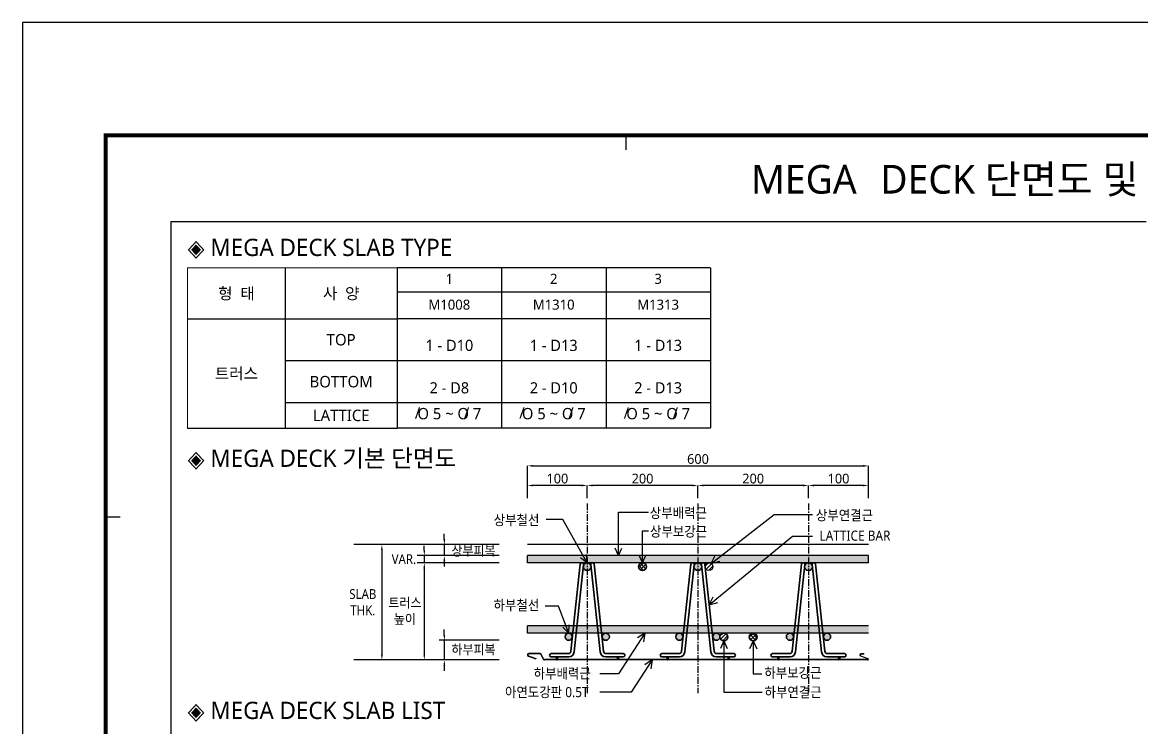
# Model space of a CAD drawing. Extents: x 10983 to 44623, y -18406 to 11294.
# Drawn here: x 10983 to 14885, y 8835 to 11294 of the extents above; entities that cross this region are included whole.
import ezdxf
from ezdxf.enums import TextEntityAlignment as Align

# ---------------------------------------------------------------- set-up
doc = ezdxf.new("R2010")
doc.units = 0
doc.header["$LTSCALE"] = 100
doc.header["$MEASUREMENT"] = 0
doc.header["$PDMODE"] = 3
doc.header["$PDSIZE"] = 10
doc.linetypes.add('CENTER', pattern=[2, 1.25, -0.25, 0.25, -0.25])
doc.layers.get('0').update_dxf_attribs({"linetype": 'CONTINUOUS'})
doc.layers.get('Defpoints').update_dxf_attribs({"color": 165, "linetype": 'CONTINUOUS'})
for name, color, linetype in [('1', 1, 'CONTINUOUS'), ('form', 7, 'CONTINUOUS'), ('form_TEX', 7, 'CONTINUOUS'), ('H', 8, 'CONTINUOUS'), ('HAT', 8, 'CONTINUOUS'), ('TG-TABLE', 7, 'CONTINUOUS'), ('TG-TABLE.TEX', 7, 'CONTINUOUS'), ('TG-TITLE.TEX', 3, 'CONTINUOUS'), ('TXT', 3, 'CONTINUOUS'), ('이름', 7, 'CONTINUOUS')]:
    doc.layers.add(name, color=color, linetype=linetype)
doc.layers.add('AM_0', color=7, linetype='CONTINUOUS', lineweight=35)
doc.styles.add('H', font='malgun.ttf', dxfattribs={"width": 0.9})
doc.styles.add('SY STT', font='malgun.ttf')
doc.styles.add('VICON TEXT', font='malgun.ttf')
doc.styles.add('맑은 고딕', font='malgun.ttf')
doc.dimstyles.new('숫자치수선', dxfattribs={"dimscale": 0, "dimtxt": 15, "dimasz": 7, "dimexe": 0.5, "dimexo": 0.5, "dimgap": 4, "dimtad": 1, "dimdec": 4, "dimdsep": 46, "dimtxsty": '맑은 고딕', "dimcen": 0, "dimclrd": 256, "dimclre": 256, "dimclrt": 7, "dimaunit": 3, "dimadec": 0, "dimazin": 0, "dimtfac": 1, "dimtdec": 4, "dimtix": 1, "dimtmove": 2, "dimatfit": 3, "dimldrblk": 'CLOSEDBLANK', "dimfxl": 1, "dimtolj": 1, "dimarcsym": 0})
pattern_1 = [(45, (-987073.07, -983204.75), (-53.0330086, 53.0330086), [])]
pattern_2 = [(45, (-987073.07, -983204.75), (-53.0330086, 53.0330086), []), (135, (-987073.07, -983204.75), (-53.0330086, -53.0330086), [])]

# ---------------------------------------------------------------- blocks, each defined once
blk = doc.blocks.new('Deck_Sh01')
at = {"linetype": 'ByBlock'}
for q in [(3400, 4950), (0, 0)]:
    blk.add_line((0, 4950), q, dxfattribs=at)
at = {"layer": 'Defpoints'}
blk.add_lwpolyline([(-517.5, -296.1), (7892.5, -296.1), (7892.5, 5644), (-517.5, 5644)], close=True, dxfattribs=at)
at = {"layer": 'form', "color": 30}
for p, q in [((1586.6, 5250), (1586.6, 5200)), ((-226.8, 3920.4), (-176.8, 3920.4))]:
    blk.add_line(p, q, dxfattribs=at)
at = {"layer": 'form', "color": 30, "const_width": 14.2}
blk.add_lwpolyline([(-226.8, 5250), (-226.8, -68.2), (7726.8, -68.2), (7726.8, 5250)], close=True, dxfattribs=at)
at = {"layer": 'TG-TABLE.TEX', "color": 3, "style": 'VICON TEXT'}
blk.add_text('DECK 단면도 및 슬래브 배근도 -', height=100, dxfattribs=at).set_placement((2473.6, 5047))
at = {"layer": 'TG-TABLE.TEX', "color": 3, "ltscale": 0.5, "style": 'VICON TEXT'}
blk.add_attdef('DKTYT', text='', height=100, dxfattribs=at).set_placement((2425.2, 5047), align=Align.RIGHT)
at = {"layer": 'TXT', "ltscale": 0.5, "style": 'VICON TEXT'}
blk.add_attdef('DKTYR', text='', height=45, dxfattribs=at).set_placement((7248.4, 1495), align=Align.RIGHT)
blk = doc.blocks.new('*D32')
at = {"layer": 'Defpoints', "color": 0, "transparency": 16777216}
for p in [(896569, 824083), (896569, 823728), (898220, 823728)]:
    blk.add_point(p, dxfattribs=at)
at = {"layer": '이름', "lineweight": -2, "transparency": 16777216}
for p, q in [((896569, 823729), (896569, 824083)), ((898070, 824083), (896719, 824083)), ((898220, 823729), (898220, 824083))]:
    blk.add_line(p, q, dxfattribs=at)
at = {"layer": '이름', "transparency": 16777216}
for points in [[(896719, 824108), (896719, 824058), (896569, 824083)], [(898070, 824108), (898070, 824058), (898220, 824083)]]:
    blk.add_solid(points, dxfattribs=at)
at = {"layer": '이름', "color": 7, "transparency": 16777216, "insert": (897395, 824273), "char_height": 270, "attachment_point": 5, "style": '맑은 고딕'}
blk.add_mtext('\\A1;100', dxfattribs=at)
blk = doc.blocks.new('_ClosedBlank')
at = {"color": 0, "linetype": 'ByBlock', "lineweight": -2}
for p, q in [((-1, 0.17), (0, 0)), ((-1, 0.17), (-1, -0.17)), ((0, 0), (-1, -0.17))]:
    blk.add_line(p, q, dxfattribs=at)
blk = doc.blocks.new('*D33')
at = {"layer": 'Defpoints', "color": 0, "transparency": 16777216}
for p in [(898220, 824083), (898220, 823728), (901280, 823728)]:
    blk.add_point(p, dxfattribs=at)
at = {"layer": '이름', "lineweight": -2, "transparency": 16777216}
for p, q in [((898220, 823729), (898220, 824083)), ((901130, 824083), (898370, 824083)), ((901280, 823729), (901280, 824083))]:
    blk.add_line(p, q, dxfattribs=at)
at = {"layer": '이름', "transparency": 16777216}
for points in [[(898370, 824108), (898370, 824058), (898220, 824083)], [(901130, 824108), (901130, 824058), (901280, 824083)]]:
    blk.add_solid(points, dxfattribs=at)
at = {"layer": '이름', "color": 7, "transparency": 16777216, "insert": (899750, 824272), "char_height": 270, "attachment_point": 5, "style": '맑은 고딕'}
blk.add_mtext('\\A1;200', dxfattribs=at)
blk = doc.blocks.new('*D34')
at = {"layer": 'Defpoints', "color": 0, "transparency": 16777216}
for p in [(901280, 824083), (901280, 823728), (904340, 823728)]:
    blk.add_point(p, dxfattribs=at)
at = {"layer": '이름', "lineweight": -2, "transparency": 16777216}
for p, q in [((901280, 823729), (901280, 824083)), ((904190, 824083), (901430, 824083)), ((904340, 823729), (904340, 824083))]:
    blk.add_line(p, q, dxfattribs=at)
at = {"layer": '이름', "transparency": 16777216}
for points in [[(901430, 824108), (901430, 824058), (901280, 824083)], [(904190, 824108), (904190, 824058), (904340, 824083)]]:
    blk.add_solid(points, dxfattribs=at)
at = {"layer": '이름', "color": 7, "transparency": 16777216, "insert": (902810, 824272), "char_height": 270, "attachment_point": 5, "style": '맑은 고딕'}
blk.add_mtext('\\A1;200', dxfattribs=at)
blk = doc.blocks.new('*D35')
at = {"layer": 'Defpoints', "color": 0, "transparency": 16777216}
for p in [(904340, 824083), (904340, 823728), (906000, 823728)]:
    blk.add_point(p, dxfattribs=at)
at = {"layer": '이름', "lineweight": -2, "transparency": 16777216}
for p, q in [((904340, 823729), (904340, 824083)), ((905850, 824083), (904490, 824083)), ((906000, 823729), (906000, 824083))]:
    blk.add_line(p, q, dxfattribs=at)
at = {"layer": '이름', "transparency": 16777216}
for points in [[(904490, 824108), (904490, 824058), (904340, 824083)], [(905850, 824108), (905850, 824058), (906000, 824083)]]:
    blk.add_solid(points, dxfattribs=at)
at = {"layer": '이름', "color": 7, "transparency": 16777216, "insert": (905170, 824273), "char_height": 270, "attachment_point": 5, "style": '맑은 고딕'}
blk.add_mtext('\\A1;100', dxfattribs=at)
blk = doc.blocks.new('*D36')
at = {"layer": 'Defpoints', "color": 0, "transparency": 16777216}
for p in [(906000, 824625), (896569, 823728), (906000, 823728)]:
    blk.add_point(p, dxfattribs=at)
at = {"layer": '이름', "lineweight": -2, "transparency": 16777216}
for p, q in [((896569, 823729), (896569, 824625)), ((896719, 824625), (905850, 824625)), ((906000, 823729), (906000, 824625))]:
    blk.add_line(p, q, dxfattribs=at)
at = {"layer": '이름', "transparency": 16777216}
for points in [[(896719, 824650), (896719, 824600), (896569, 824625)], [(905850, 824650), (905850, 824600), (906000, 824625)]]:
    blk.add_solid(points, dxfattribs=at)
at = {"layer": '이름', "color": 7, "transparency": 16777216, "insert": (901284, 824814), "char_height": 270, "attachment_point": 5, "style": '맑은 고딕'}
blk.add_mtext('\\A1;600', dxfattribs=at)
blk = doc.blocks.new('화살표')
at = {"layer": '이름', "color": 7}
for q in [(7411.9, 1748.5), (7420.3, 1738.3)]:
    blk.add_line((7404.8, 1734.1), q, dxfattribs=at)
blk = doc.blocks.new('Deck_DKtypeLST')
at = {"ltscale": 0.5}
blk.add_line((364.4, 558.7), (364.4, 0), dxfattribs=at)
at = {"layer": 'TG-TABLE'}
for p, q in [((0, 475.2), (364.4, 475.2)), ((0, 381.4), (364.4, 381.4)), ((0, 235), (364.4, 235)), ((0, 88.6), (364.4, 88.6)), ((0, 0), (364.4, 0))]:
    blk.add_line(p, q, dxfattribs=at)
at = {"layer": 'TG-TABLE', "const_width": 4.88}
for points in [[(0, 558.7), (364.4, 558.7)], [(364.4, 0), (0, 0)]]:
    blk.add_lwpolyline(points, dxfattribs=at)
at = {"layer": 'TG-TABLE.TEX', "style": 'SY STT'}
for p in [(61.8, 32.8), (232.6, 32.3)]:
    blk.add_text('/', height=39.5, dxfattribs=at).set_placement(p)
blk.add_text('O 5 ~ O 7', height=39.53, dxfattribs=at).set_placement((182.2, 50), align=Align.MIDDLE_CENTER)
blk = doc.blocks.new('MEGA')
at = {"layer": 'H', "true_color": 0xc7c8ca}
h = blk.add_hatch(color=9, dxfattribs=at)
h.dxf.hatch_style = 1
h.paths.add_polyline_path([(14233.30563, 2884.05), (12573.78924, 2884.05), (12573.78924, 2685.15), (14233.30563, 2685.15)])
h.paths.add_polyline_path([(12573.78924, 2884.05), (11484.9021, 2884.05), (11242.99435, 2685.15), (12573.78924, 2685.15), (12573.78924, 2718.62254)])
h.paths.add_polyline_path([(11484.9021, 2884.05), (10165.1593, 2884.05), (9909.88377, 2685.15), (11242.99435, 2685.15)])
h.paths.add_polyline_path([(9992.13708, 2884.05), (9830.00417, 2884.05), (9821.63011, 2685.15), (9894.19581, 2685.15)])
h.paths.add_polyline_path([(9830.00417, 2884.05), (9513.78924, 2884.05), (9513.78924, 2685.15), (9821.63011, 2685.15)])
h.paths.add_polyline_path([(9513.78924, 2884.05), (8071.12989, 2884.05), (7983.78924, 2685.15), (9513.78924, 2685.15)])
h.paths.add_polyline_path([(8071.12989, 2884.05), (7983.78924, 2884.05), (7983.78924, 2685.15)], flags=17)
h.paths.add_polyline_path([(7983.78924, 2884.05), (7896.4486, 2884.05), (7983.78924, 2685.15)], flags=17)
h.paths.add_polyline_path([(7896.4486, 2884.05), (6453.78924, 2884.05), (6453.78924, 2685.15), (7983.78924, 2685.15)])
h.paths.add_polyline_path([(6438.06876, 2884.05), (6342.11906, 2884.05), (6453.76853, 2685.15), (6453.78924, 2685.15)])
h.paths.add_polyline_path([(6453.78924, 2884.05), (6438.06876, 2884.05), (6453.78924, 2685.15)])
h.paths.add_polyline_path([(6342.11906, 2884.05), (4802.72489, 2884.05), (4802.72489, 2685.15), (6453.76853, 2685.15)])
h.paths.add_polyline_path([(9894.19581, 2685.15), (9909.88377, 2685.15), (10165.1593, 2884.05), (9992.13708, 2884.05)])
h = blk.add_hatch(color=9, dxfattribs=at)
h.dxf.hatch_style = 1
h.paths.add_polyline_path([(14233.30563, 940.95), (12573.78924, 940.95), (12573.78924, 742.05), (14233.30563, 742.05)])
h.paths.add_polyline_path([(12573.78924, 940.95), (11484.9021, 940.95), (11242.99435, 742.05), (12573.78924, 742.05), (12573.78924, 775.52254)])
h.paths.add_polyline_path([(11484.9021, 940.95), (10165.1593, 940.95), (9909.88377, 742.05), (11242.99435, 742.05)])
h.paths.add_polyline_path([(9992.13708, 940.95), (9830.00417, 940.95), (9821.63011, 742.05), (9894.19581, 742.05)])
h.paths.add_polyline_path([(9830.00417, 940.95), (9513.78924, 940.95), (9513.78924, 742.05), (9821.63011, 742.05)])
h.paths.add_polyline_path([(9513.78924, 940.95), (8071.12989, 940.95), (7983.78924, 742.05), (9513.78924, 742.05)])
h.paths.add_polyline_path([(8071.12989, 940.95), (7983.78924, 940.95), (7983.78924, 742.05)], flags=17)
h.paths.add_polyline_path([(7983.78924, 940.95), (7896.4486, 940.95), (7983.78924, 742.05)], flags=17)
h.paths.add_polyline_path([(7896.4486, 940.95), (6453.78924, 940.95), (6453.78924, 742.05), (7983.78924, 742.05)])
h.paths.add_polyline_path([(6438.06876, 940.95), (6342.11906, 940.95), (6453.76853, 742.05), (6453.78924, 742.05)])
h.paths.add_polyline_path([(6453.78924, 940.95), (6438.06876, 940.95), (6453.78924, 742.05)])
h.paths.add_polyline_path([(6342.11906, 940.95), (4802.72489, 940.95), (4802.72489, 742.05), (6453.76853, 742.05)])
h.paths.add_polyline_path([(9894.19581, 742.05), (9909.88377, 742.05), (10165.1593, 940.95), (9992.13708, 940.95)])
at = {"layer": 'HAT', "ltscale": 0.5}
h = blk.add_hatch(color=166, dxfattribs=at)
h.dxf.hatch_style = 1
h.paths.add_polyline_path([(6453.78186, 2685.12626), (6453.7515, 2685.14999, 0.4141103431), (6346.68924, 2578.05, 1), (6560.88924, 2578.05, 0.4142135624), (6453.78924, 2685.15), (6453.79264, 2685.10705)])
h.paths.add_polyline_path([(9406.68924, 2578.05, 1), (9620.88924, 2578.05, 1)])
h.paths.add_polyline_path([(12680.88924, 2578.05, 1), (12466.68924, 2578.05, 1)])
h = blk.add_hatch(dxfattribs=at)
h.set_pattern_fill('ANSI37', color=166, scale=600)
h.set_pattern_definition(pattern_2)
h.paths.add_polyline_path([(8090.88924, 2578.05, 1), (7876.68924, 2578.05, 1)])
h = blk.add_hatch(dxfattribs=at)
h.set_pattern_fill('ANSI31', color=166, scale=600)
h.set_pattern_definition(pattern_1)
h.paths.add_polyline_path([(9928.73011, 2578.05, 1), (9714.53011, 2578.05, 1)])
h = blk.add_hatch(color=14, dxfattribs=at)
h.dxf.hatch_style = 1
h.paths.add_polyline_path([(6040.68924, 642.6, 1), (5841.78924, 642.6, 1)])
h.paths.add_polyline_path([(7065.78924, 642.6, 1), (6866.88924, 642.6, 1)])
h.paths.add_polyline_path([(9100.68924, 642.6, 1), (8901.78924, 642.6, 1)])
h.paths.add_polyline_path([(10125.78924, 642.6, 1), (9926.88924, 642.6, 1)])
h.paths.add_polyline_path([(12160.68924, 642.6, 1), (11961.78924, 642.6, 1)])
h.paths.add_polyline_path([(13185.78924, 642.6, 1), (12986.88924, 642.6, 1)])
h = blk.add_hatch(dxfattribs=at)
h.set_pattern_fill('ANSI31', color=14, scale=600)
h.set_pattern_definition(pattern_1)
h.paths.add_polyline_path([(10339.98922, 634.95, 1), (10125.78922, 634.95, 1)])
h = blk.add_hatch(dxfattribs=at)
h.set_pattern_fill('ANSI37', color=14, scale=600)
h.set_pattern_definition(pattern_2)
h.paths.add_polyline_path([(11150.89099, 634.95, 1), (10936.69099, 634.95, 1)])
at = {"color": 8, "linetype": 'CENTER', "ltscale": 1.5}
for p, q in [((6453.78924, 4329.60765), (6453.78924, -923.31127)), ((9513.78924, 4329.60765), (9513.78924, -923.31127)), ((12573.78924, 4329.60765), (12573.78924, -899.0011))]:
    blk.add_line(p, q, dxfattribs=at)
for p, q in [((14233.30563, 3190.05), (4802.72489, 3190.05)), ((14233.30563, 2884.05), (4802.72489, 2884.05)), ((4802.72489, 2685.15), (4802.72489, 2884.05)), ((14233.30563, 2685.15), (14233.30563, 2884.05)), ((14233.30563, 2685.15), (4802.72489, 2685.15)), ((14233.30563, 940.95), (4802.72489, 940.95)), ((4802.72489, 742.05), (4802.72489, 940.95)), ((14233.30563, 742.05), (4802.72489, 742.05)), ((4826.86895, 103.09224), (5031.20122, 28.72137)), ((4829.48541, 110.28088), (5033.81768, 35.91002)), ((4831.7138, 109.46982), (5033.81768, 35.91002)), ((5155.82465, 175.95), (4839.71574, 175.95)), ((5155.82465, 168.3), (4839.71574, 168.3)), ((5033.81768, 35.91002), (5031.20122, 28.72137)), ((5249.57898, 12.31915), (5168.65202, 160.68525)), ((5256.29488, 15.98237), (5175.36792, 164.34847)), ((5600.81424, 7.65), (5270.33111, 7.65)), ((5604.63924, 0), (5270.33111, 0)), ((5537.92306, 7.65), (5371.27767, 7.65)), ((5604.63924, 11.475), (5604.63924, 68.85)), ((5612.28924, 68.85), (5612.28924, 7.65)), ((5619.93924, 68.82113), (5619.93924, 11.475)), ((5619.93924, 30.57113), (5619.93924, 61.17113)), ((7287.63924, 0), (5619.93924, 0)), ((7283.81424, 7.65), (5623.76424, 7.65)), ((5627.58924, 30.57113), (5627.58924, 68.85)), ((5635.23924, 68.85), (5635.23924, 30.57113)), ((7287.63924, 11.475), (7287.63924, 68.85)), ((7295.28924, 68.85), (7295.28924, 7.65)), ((7302.93924, 68.82113), (7302.93924, 11.475)), ((7302.93924, 30.57113), (7302.93924, 61.17113)), ((8664.63924, 0), (7302.93924, 0)), ((8660.81424, 7.65), (7306.76424, 7.65)), ((7310.58924, 30.57113), (7310.58924, 68.85)), ((7318.23924, 68.85), (7318.23924, 30.57113)), ((8664.63924, 11.475), (8664.63924, 68.85)), ((8672.28924, 68.85), (8672.28924, 7.65)), ((8679.93924, 68.82113), (8679.93924, 11.475)), ((8679.93924, 30.57113), (8679.93924, 61.17113)), ((10347.63924, 0), (8679.93924, 0)), ((10343.81424, 7.65), (8683.76424, 7.65)), ((8687.58924, 30.57113), (8687.58924, 68.85)), ((8695.23924, 68.85), (8695.23924, 30.57113)), ((10347.63924, 11.475), (10347.63924, 68.85)), ((10355.28924, 68.85), (10355.28924, 7.65)), ((10362.93924, 68.82113), (10362.93924, 11.475)), ((10362.93924, 30.57113), (10362.93924, 61.17113)), ((11724.63924, 0), (10362.93924, 0)), ((11720.81424, 7.65), (10366.76424, 7.65)), ((10370.58924, 30.57113), (10370.58924, 68.85)), ((10378.23924, 68.85), (10378.23924, 30.57113)), ((11724.63924, 11.475), (11724.63924, 68.85)), ((11732.28924, 68.85), (11732.28924, 7.65)), ((11739.93924, 68.82113), (11739.93924, 11.475)), ((11739.93924, 30.57113), (11739.93924, 61.17113)), ((13407.63924, 0), (11739.93924, 0)), ((13403.81424, 7.65), (11743.76424, 7.65)), ((11747.58924, 30.57113), (11747.58924, 68.85)), ((11755.23924, 68.85), (11755.23924, 30.57113)), ((13407.63924, 11.475), (13407.63924, 68.85)), ((13415.28924, 68.85), (13415.28924, 7.65)), ((13422.93924, 68.82113), (13422.93924, 11.475)), ((13422.93924, 30.57113), (13422.93924, 61.17113)), ((14207.69078, 0), (13422.93924, 0)), ((14207.69078, 7.65), (13426.76424, 7.65)), ((13430.58924, 30.57113), (13430.58924, 68.85)), ((13438.23924, 68.85), (13438.23924, 30.57113)), ((14011.69041, 109.46982), (14213.79429, 35.91002)), ((14014.30686, 116.65847), (14216.41074, 43.09867)), ((14104.55424, 168.3), (14019.69235, 168.3)), ((14104.55424, 160.65), (14019.69235, 160.65)), ((14104.55424, 168.3), (14104.55424, 160.65))]:
    blk.add_line(p, q)
for centre, radius, start, end in [((4839.71574, 138.3885), 37.5615, 90, 250.000000002), ((4839.71574, 138.3885), 29.9115, 90, 250.000000002), ((5155.82465, 153.6885), 22.2615, 28.610459673, 90), ((5155.82465, 153.6885), 14.6115, 28.610459673, 90), ((5270.33111, 23.6385), 23.6385, 208.610459673, 270), ((5270.33111, 23.6385), 15.9885, 208.610459673, 270), ((5600.81424, 11.475), 3.825, 270, 0), ((5619.93924, 68.85), 15.3, 0, 180), ((5619.93924, 68.85), 15.3, 0, 180), ((5604.63924, 7.65), 7.65, 270, 0), ((5619.93924, 68.85), 7.65, 0, 180), ((5619.93924, 7.65), 7.65, 180, 270), ((5627.58924, 30.57113), 7.65, 180, 0), ((5623.76424, 11.475), 3.825, 180, 270), ((7283.81424, 11.475), 3.825, 270, 0), ((7302.93924, 68.85), 15.3, 0, 180), ((7302.93924, 68.85), 15.3, 0, 180), ((7287.63924, 7.65), 7.65, 270, 0), ((7302.93924, 68.85), 7.65, 0, 180), ((7302.93924, 7.65), 7.65, 180, 270), ((7310.58924, 30.57113), 7.65, 180, 0), ((7306.76424, 11.475), 3.825, 180, 270), ((8660.81424, 11.475), 3.825, 270, 0), ((8679.93924, 68.85), 15.3, 0, 180), ((8679.93924, 68.85), 15.3, 0, 180), ((8664.63924, 7.65), 7.65, 270, 0), ((8679.93924, 68.85), 7.65, 0, 180), ((8679.93924, 7.65), 7.65, 180, 270), ((8687.58924, 30.57113), 7.65, 180, 0), ((8683.76424, 11.475), 3.825, 180, 270), ((10343.81424, 11.475), 3.825, 270, 0), ((10362.93924, 68.85), 15.3, 0, 180), ((10362.93924, 68.85), 15.3, 0, 180), ((10347.63924, 7.65), 7.65, 270, 0), ((10362.93924, 68.85), 7.65, 0, 180), ((10362.93924, 7.65), 7.65, 180, 270), ((10370.58924, 30.57113), 7.65, 180, 0), ((10366.76424, 11.475), 3.825, 180, 270), ((11720.81424, 11.475), 3.825, 270, 0), ((11739.93924, 68.85), 15.3, 0, 180), ((11739.93924, 68.85), 15.3, 0, 180), ((11724.63924, 7.65), 7.65, 270, 0), ((11739.93924, 68.85), 7.65, 0, 180), ((11739.93924, 7.65), 7.65, 180, 270), ((11747.58924, 30.57113), 7.65, 180, 0), ((11743.76424, 11.475), 3.825, 180, 270), ((13403.81424, 11.475), 3.825, 270, 0), ((13422.93924, 68.85), 15.3, 0, 180), ((13422.93924, 68.85), 15.3, 0, 180), ((13407.63924, 7.65), 7.65, 270, 0), ((13422.93924, 68.85), 7.65, 0, 180), ((13422.93924, 7.65), 7.65, 180, 270), ((13430.58924, 30.57113), 7.65, 180, 0), ((13426.76424, 11.475), 3.825, 180, 270), ((14019.73763, 138.33455), 29.96549, 90.086561662, 254.422021086), ((14021.27351, 138.13102), 22.57442, 94.016392924, 252.024633395), ((14207.24029, 22.53641), 14.89323, 271.733321744, 63.891932688), ((14207.2441, 22.51252), 22.53479, 272.547165822, 65.997440089)]:
    blk.add_arc(centre, radius, start, end)
at = {"layer": '1'}
for p, q in [((5604.63924, 48.195), (5604.63924, 15.3)), ((5612.28924, 48.195), (5612.28924, 15.3)), ((7287.63924, 48.195), (7287.63924, 15.3)), ((7295.28924, 48.195), (7295.28924, 15.3)), ((8664.63924, 48.195), (8664.63924, 15.3)), ((8672.28924, 48.195), (8672.28924, 15.3)), ((10347.63924, 48.195), (10347.63924, 15.3)), ((10355.28924, 48.195), (10355.28924, 15.3)), ((11724.63924, 48.195), (11724.63924, 15.3)), ((11732.28924, 48.195), (11732.28924, 15.3)), ((13407.63924, 48.195), (13407.63924, 15.3)), ((13415.28924, 48.195), (13415.28924, 15.3))]:
    blk.add_line(p, q, dxfattribs=at)
at = {"layer": 'AM_0'}
for p, q in [((6261.35594, 2650.30947), (6005.0775, 245.63106)), ((6094.89801, 223.51211), (6352.5457, 2643.49053)), ((6314.44795, 2685.15), (6299.45369, 2685.15)), ((6812.68048, 223.51211), (6555.03279, 2643.49053)), ((6593.13053, 2685.15), (6608.1248, 2685.15)), ((6646.22255, 2650.30947), (6902.50099, 245.63106)), ((9321.35594, 2650.30947), (9065.0775, 245.63106)), ((9154.89801, 223.51211), (9412.5457, 2643.49053)), ((9374.44795, 2685.15), (9359.45369, 2685.15)), ((9872.68048, 223.51211), (9615.03279, 2643.49053)), ((9653.13053, 2685.15), (9668.1248, 2685.15)), ((9706.22255, 2650.30947), (9962.50099, 245.63106)), ((12381.35594, 2650.30947), (12125.0775, 245.63106)), ((12214.89801, 223.51211), (12472.5457, 2643.49053)), ((12434.44795, 2685.15), (12419.45369, 2685.15)), ((12932.68048, 223.51211), (12675.03279, 2643.49053)), ((12713.13053, 2685.15), (12728.1248, 2685.15)), ((12766.22255, 2650.30947), (13022.50099, 245.63106)), ((5459.28924, 175.95), (5928.88201, 175.95)), ((5459.28924, 84.15), (5872.5475, 84.15)), ((5459.28924, 84.15), (5942.50704, 84.15)), ((7448.28924, 84.15), (6965.07145, 84.15)), ((7448.28924, 175.95), (6978.69648, 175.95)), ((7448.28924, 84.15), (7035.03098, 84.15)), ((8519.28924, 175.95), (8988.88201, 175.95)), ((8519.28924, 84.15), (8932.5475, 84.15)), ((8519.28924, 84.15), (9002.50704, 84.15)), ((10508.28924, 84.15), (10025.07145, 84.15)), ((10508.28924, 175.95), (10038.69648, 175.95)), ((10508.28924, 84.15), (10095.03098, 84.15)), ((11579.28924, 175.95), (12048.88201, 175.95)), ((11579.28924, 84.15), (11992.5475, 84.15)), ((11579.28924, 84.15), (12062.50704, 84.15)), ((13568.28924, 84.15), (13085.07145, 84.15)), ((13568.28924, 175.95), (13098.69648, 175.95)), ((13568.28924, 84.15), (13155.03098, 84.15))]:
    blk.add_line(p, q, dxfattribs=at)
for centre, radius in [((6453.78924, 2578.05), 107.1), ((7983.78924, 2578.05), 107.1), ((9513.78924, 2578.05), 107.1), ((12573.78924, 2578.05), 107.1), ((5941.23924, 642.6), 99.45), ((6966.33924, 642.6), 99.45), ((9001.23924, 642.6), 99.45), ((10026.33924, 642.6), 99.45), ((10232.88922, 634.95), 107.1), ((11043.79099, 634.95), 107.1), ((12061.23924, 642.6), 99.45), ((13086.33924, 642.6), 99.45)]:
    blk.add_circle(centre, radius, dxfattribs=at)
for centre, radius, start, end in [((6299.45369, 2646.9), 38.25, 90, 174.886066716), ((6314.44795, 2646.9), 38.25, 354.886066716, 90), ((6593.13053, 2646.9), 38.25, 90, 185.113933284), ((6608.1248, 2646.9), 38.25, 5.113933284, 90), ((9359.45369, 2646.9), 38.25, 90, 174.886066716), ((9374.44795, 2646.9), 38.25, 354.886066716, 90), ((9653.13053, 2646.9), 38.25, 90, 185.113933284), ((9668.1248, 2646.9), 38.25, 5.113933284, 90), ((12419.45369, 2646.9), 38.25, 90, 174.886066716), ((12434.44795, 2646.9), 38.25, 354.886066716, 90), ((12713.13053, 2646.9), 38.25, 90, 185.113933284), ((12728.1248, 2646.9), 38.25, 5.113933284, 90), ((5459.28924, 130.05), 45.9, 90, 180), ((5459.28924, 130.05), 45.9, 180, 270), ((5928.88201, 252.45), 76.5, 270, 354.886066716), ((5942.50704, 237.15), 153, 270, 354.886066716), ((6965.07145, 237.15), 153, 185.113933284, 270), ((6978.69648, 252.45), 76.5, 185.113933284, 270), ((7448.28924, 130.05), 45.9, 0, 90), ((7448.28924, 130.05), 45.9, 270, 0), ((8519.28924, 130.05), 45.9, 90, 180), ((8519.28924, 130.05), 45.9, 180, 270), ((8988.88201, 252.45), 76.5, 270, 354.886066716), ((9002.50704, 237.15), 153, 270, 354.886066716), ((10025.07145, 237.15), 153, 185.113933284, 270), ((10038.69648, 252.45), 76.5, 185.113933284, 270), ((10508.28924, 130.05), 45.9, 0, 90), ((10508.28924, 130.05), 45.9, 270, 0), ((11579.28924, 130.05), 45.9, 90, 180), ((11579.28924, 130.05), 45.9, 180, 270), ((12048.88201, 252.45), 76.5, 270, 354.886066716), ((12062.50704, 237.15), 153, 270, 354.886066716), ((13085.07145, 237.15), 153, 185.113933284, 270), ((13098.69648, 252.45), 76.5, 185.113933284, 270), ((13568.28924, 130.05), 45.9, 0, 90), ((13568.28924, 130.05), 45.9, 270, 0)]:
    blk.add_arc(centre, radius, start, end, dxfattribs=at)
at = {"layer": '이름'}
for p, q in [((5779.03383, 3887.16856), (5317.18374, 3887.17326)), ((11621.20876, 4018.54272), (12686.91146, 4018.54272)), ((2502.37898, 3340.05), (2502.37898, 3490.05)), ((12134.86523, 3418.45892), (12686.91146, 3418.45892)), ((4015.65433, 3190.05), (0, 3190.05)), ((1948.6474, 3034.05), (1948.6474, 3151.49714)), ((4015.65433, 3190.05), (2501.87898, 3190.05)), ((2502.37898, 3190.05), (2502.37898, 2884.05)), ((775.5837, 3040.05), (775.5837, 150)), ((4015.65433, 2884.05), (1752.188, 2884.05)), ((4015.65433, 2884.05), (1752.188, 2884.05)), ((1948.6474, 2884.05), (1948.6474, 2685.15)), ((6453.79295, 2685.11759), (6272.66994, 2826.72009)), ((6453.79161, 2685.12008), (6435.71184, 2913.87037)), ((7321.80513, 2884.05), (7229.36858, 3094.55487)), ((7321.80513, 2884.05), (7414.24168, 3094.55487)), ((7983.78924, 2685.15), (7891.35269, 2895.65487)), ((7983.78924, 2685.15), (8076.2258, 2895.65487)), ((4015.65433, 2685.15), (1752.188, 2685.15)), ((4015.65433, 2685.15), (1752.188, 2685.15)), ((1948.6474, 2535.15), (1948.6474, 150)), ((1948.6474, 2535.15), (1948.6474, 2385.15)), ((2502.37898, 2734.05), (2502.37898, 2584.05)), ((5662.59287, 1489.70619), (5292.59361, 1489.70995)), ((5941.23724, 742.01498), (5953.93949, 971.1268)), ((2502.37898, 693.15), (2502.37898, 843.15)), ((5941.23824, 742.01233), (5780.69933, 906.58472)), ((4015.65433, 543.15), (2356.67075, 543.15)), ((2502.37898, 543.15), (2502.37898, 0)), ((10232.88922, 527.85), (10140.45267, 317.34513)), ((10232.88922, 527.85), (10325.32578, 317.34513)), ((4015.65433, 0), (0, 0)), ((4015.65433, 0), (1948.1474, 0)), ((4015.65433, 0), (2501.87898, 0)), ((2502.37898, -150), (2502.37898, -300))]:
    blk.add_line(p, q, dxfattribs=at)
for points in [[(7321.80513, 2884.05), (7321.80513, 4084.96501), (8145.4607, 4084.96501)], [(6453.78574, 2685.11934), (5779.03383, 3887.16856)], [(9884.43, 2665.31749), (11621.20876, 4018.54272)], [(7983.78924, 2685.15), (7983.78924, 3572.86303), (8145.4607, 3572.86303)], [(9826.62244, 1520.58888), (12134.86523, 3418.45892)], [(5941.23574, 742.01934), (5662.59287, 1489.70619)], [(8048.40924, 742.05), (7318.535, -383.81417), (6802.08236, -383.81417)], [(10232.88922, 527.85), (10232.88922, -892.32633), (11292.43681, -892.32633)], [(11043.72414, 527.84323), (11043.72414, -383.81417), (11280.10262, -383.81417)], [(8250.45959, 0), (7671.98306, -892.32633), (6802.08236, -892.32633)]]:
    blk.add_lwpolyline(points, dxfattribs=at)
blk.add_circle((9821.63011, 2578.05), 107.1, dxfattribs=at)
for points in [[(750.5837, 3040.05), (800.5837, 3040.05), (775.5837, 3190.05)], [(2477.37898, 3340.05), (2527.37898, 3340.05), (2502.37898, 3190.05)], [(1923.6474, 3034.05), (1973.6474, 3034.05), (1948.6474, 2884.05)], [(2477.37898, 2734.05), (2527.37898, 2734.05), (2502.37898, 2884.05)], [(1923.6474, 2535.15), (1973.6474, 2535.15), (1948.6474, 2685.15)], [(1923.6474, 2535.15), (1973.6474, 2535.15), (1948.6474, 2685.15)], [(2477.37898, 693.15), (2527.37898, 693.15), (2502.37898, 543.15)], [(750.5837, 150), (800.5837, 150), (775.5837, 0)], [(1923.6474, 150), (1973.6474, 150), (1948.6474, 0)], [(2477.37898, -150), (2527.37898, -150), (2502.37898, 0)]]:
    blk.add_solid(points, dxfattribs=at)
at = {"layer": '이름', "xscale": 15.30000000000317, "yscale": 15.30000000000317, "zscale": 15.30000000000317}
for p in [(-103408.9918, -23866.27105), (-103466.79935, -25010.99966)]:
    blk.add_blockref('화살표', p, dxfattribs=at)
for p, rotation in [((108012.51797, 60294.5611), 197.6036274403254), ((62528.94124, 104876.28371), 230.5581266020412), ((108214.56832, 59552.51109), 197.6036274403254)]:
    blk.add_blockref('화살표', p, dxfattribs=dict(at, rotation=rotation))
at = {"layer": '이름', "style": 'H', "width": 0.9}
for s, p in [('상부철선', (3866.85189, 3726.94988)), ('상부배력근', (8184.74636, 3925.38743)), ('상부연결근', (12777.10049, 3862.09462)), ('상부보강근', (8188.80877, 3410.92666)), ('LATTICE BAR', (12878.08765, 3296.53396)), ('하부철선', (3863.76108, 1374.11998)), ('하부배력근', (4972.06487, -512.66983)), ('하부보강근', (11352.99682, -495.15129)), ('아연도강판 0.5T', (4180.33561, -1029.40209)), ('하부연결근', (11359.09869, -1031.43874))]:
    blk.add_text(s, height=280, dxfattribs=at).set_placement(p)
at = {"layer": '이름', "char_height": 270, "attachment_point": 5, "style": 'H'}
for s, heights, insert in [('상부피복', [-353.82473], (3309.6741, 3004.73319)), ('VAR.', [-274.21875], (1383.61278, 2784.57475)), ('SLAB\\PTHK.', [-728.62092], (248.44308, 1595.025)), ('트러스\\P높이', [-854.63315], (1411.99559, 1342.575)), ('하부피복', [-353.82473], (3309.6741, 272.02688))]:
    blk.add_mtext_dynamic_manual_height_columns(s, width=1359.8399138, gutter_width=500, heights=heights, dxfattribs=dict(at, insert=insert))
at = {"layer": '이름'}
for base, p1, p2, text, override, picture, middle in [((14233.30563, 5365.32673), (4802.72489, 4468.88536), (14233.30563, 4468.88536), '600', {"dimscale": 1, "dimtxt": 270, "dimasz": 150, "dimexe": 0.5, "dimgap": 50}, '*D36', (9518.01526, 5554.82062)), ((4802.72489, 4823.34215), (6453.78924, 4468.88536), (4802.72489, 4468.88536), '100', {"dimscale": 1, "dimtxt": 270, "dimasz": 150, "dimgap": 50}, '*D32', (5628.25707, 5013.56973)), ((6453.78924, 4823.34215), (9513.78924, 4468.88536), (6453.78924, 4468.88536), '200', {"dimscale": 1, "dimtxt": 270, "dimasz": 150, "dimgap": 50}, '*D33', (7983.78924, 5012.83604)), ((9513.78924, 4823.34215), (12573.78924, 4468.88536), (9513.78924, 4468.88536), '200', {"dimscale": 1, "dimtxt": 270, "dimasz": 150, "dimgap": 50}, '*D34', (11043.78924, 5012.83604)), ((12573.78924, 4823.34215), (14233.30563, 4468.88536), (12573.78924, 4468.88536), '100', {"dimscale": 1, "dimtxt": 270, "dimasz": 150, "dimgap": 50}, '*D35', (13403.54743, 5013.56973))]:
    dim = blk.add_linear_dim(base=base, p1=p1, p2=p2, text=text, dimstyle='숫자치수선', override=override, dxfattribs=at)
    dim.commit()
    dim.dimension.update_dxf_attribs({"geometry": picture, "text_midpoint": middle, "insert": (-891766.2947, -819259.19387)})
blk = doc.blocks.new('MEGA -INF')
at = {"ltscale": 0.5}
for p, q in [((398.9, 4788.3), (398.9, 4229.6)), ((789, 4788.3), (789, 4229.6))]:
    blk.add_line(p, q, dxfattribs=at)
at = {"layer": 'TG-TABLE'}
for p, q in [((58.6, 4611), (789, 4611)), ((398.9, 4464.7), (789, 4464.7)), ((398.9, 4318.3), (789, 4318.3)), ((58.6, 4229.6), (789, 4229.6))]:
    blk.add_line(p, q, dxfattribs=at)
at = {"layer": 'TG-TABLE', "const_width": 3.5}
blk.add_lwpolyline([(789, 4229.6), (58.6, 4229.6), (58.6, 4788.3), (789, 4788.3)], dxfattribs=at)
at = {"ltscale": 0.5, "xscale": 0.12607, "yscale": 0.12607}
blk.add_blockref('MEGA', (638.1, 3421.4), dxfattribs=at)
at = {"layer": 'TG-TABLE.TEX', "style": 'VICON TEXT'}
for s, p in [('형  태', (228.7, 4699.7)), ('사  양', (593.9, 4699.7)), ('TOP', (593.9, 4537.8)), ('트러스', (228.7, 4420.3)), ('BOTTOM', (593.9, 4391.5)), ('LATTICE', (593.9, 4273.9))]:
    blk.add_text(s, height=40, dxfattribs=at).set_placement(p, align=Align.MIDDLE)
at = {"layer": 'TG-TITLE.TEX', "style": 'VICON TEXT'}
for s, p in [('◈ MEGA DECK SLAB TYPE', (58.6, 4859.6)), ('◈ MEGA DECK 기본 단면도', (58.6, 4124.4)), ('◈ MEGA DECK SLAB LIST', (58.6, 3245.5))]:
    blk.add_text(s, height=60, dxfattribs=at).set_placement(p, align=Align.MIDDLE_LEFT)

msp = doc.modelspace()

# ---------------------------------------------------------------- block references
at = {"ltscale": 0.5}
ref = msp.add_blockref('Deck_Sh01', (11500, 5650), dxfattribs=at)
ref.add_attrib('DKTYT', 'MEGA ', dxfattribs={"layer": 'TG-TABLE.TEX', "color": 3, "ltscale": 0.5, "height": 100, "style": 'VICON TEXT'}).set_placement((13925.2, 10697), align=Align.RIGHT)
at = {"layer": 'form_TEX', "ltscale": 0.5}
msp.add_blockref('MEGA -INF', (11500, 5650), dxfattribs=at)
at = {"layer": 'TG-TABLE.TEX', "ltscale": 0.5}
for p in [(12289, 9880), (12653, 9880), (13017, 9880)]:
    msp.add_blockref('Deck_DKtypeLST', p, dxfattribs=at)

# ---------------------------------------------------------------- texts
at = {"layer": 'TG-TABLE.TEX', "ltscale": 0.5, "style": 'SY STT'}
for s, height, p in [('1', 35, (12471, 10400)), ('2', 35, (12835, 10400)), ('3', 35, (13199, 10400)), ('M1008', 35, (12471, 10310)), ('M1310', 35, (12835, 10310)), ('M1313', 35, (13199, 10310)), ('1 - D10', 39, (12471, 10168)), ('1 - D13', 39, (12835, 10168)), ('1 - D13', 39, (13199, 10168)), ('2 - D8', 39, (12471, 10020)), ('2 - D10', 39, (12835, 10020)), ('2 - D13', 39, (13199, 10020))]:
    msp.add_text(s, height=height, dxfattribs=at).set_placement(p, align=Align.MIDDLE_CENTER)

doc.saveas('drawing.dxf')
